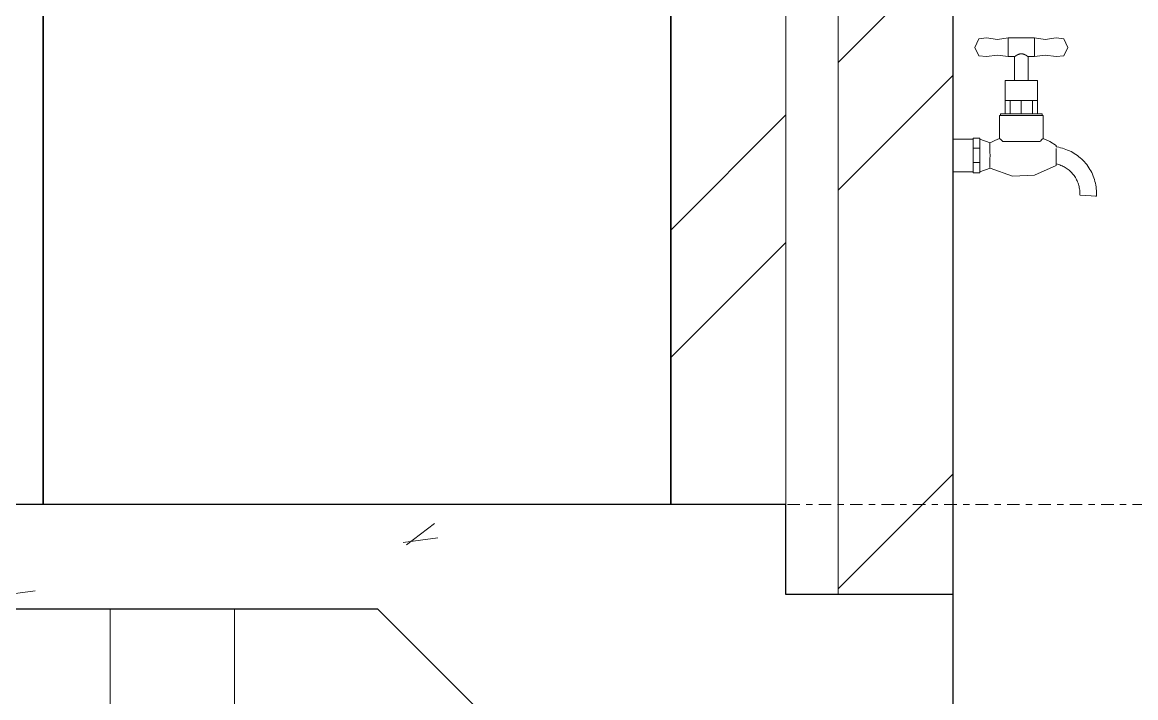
# Model space of a CAD drawing. Header units: millimetres. Extents: x 21069 to 43727, y 26435 to 40228.
# Drawn here: x 38690 to 39755, y 28705 to 29351 of the extents above; entities that cross this region are included whole.
import ezdxf

# ---------------------------------------------------------------- set-up
doc = ezdxf.new("R2010")
doc.units = ezdxf.units.MM
doc.linetypes.add('Centre', pattern=[30, 12, -6, 6, -6])
for name, color, linetype, lineweight in [('A-DETL', 90, 'Continuous', 9), ('A-DETL-GENF', 92, 'Continuous', 9), ('A-DETL-MEDM', 33, 'Continuous', 25), ('A-FLOR', 192, 'Continuous', 9), ('A-FLOR-LEVL', 51, 'Continuous', 9), ('A-WALL', 113, 'Continuous', 9), ('A-WALL-PATT', 111, 'Continuous', 25), ('P-SANR-FIXT', 6, 'Continuous', 9)]:
    doc.layers.add(name, color=color, linetype=linetype, lineweight=lineweight)
pattern_1 = [(45, (33535.3, 19353.85), (-251.447, 251.447), []), (45, (33535.3, 19734.85), (-251.447, 251.447), [])]

# ---------------------------------------------------------------- blocks, each defined once
blk = doc.blocks.new('Tap - Tap-1959228-SECTION B-B')
at = {"layer": 'P-SANR-FIXT'}
for p, q in [((39658.3, 29335.7), (39632.9, 29335.7)), ((39632.9, 29317.8), (39632.9, 29335.7)), ((39658.3, 29335.7), (39658.3, 29317.8)), ((39632.9, 29317.8), (39639.1, 29317.8)), ((39639.1, 29317.8), (39639.1, 29295)), ((39645.6, 29320.4), (39644.2, 29320.4)), ((39647, 29320.4), (39645.6, 29320.4)), ((39652.1, 29295), (39652.1, 29317.8)), ((39652.1, 29317.8), (39658.3, 29317.8)), ((39630.1, 29295), (39630.1, 29275.9)), ((39645.6, 29295), (39630.1, 29295)), ((39661.1, 29295), (39645.6, 29295)), ((39661.1, 29275.9), (39661.1, 29295)), ((39630.1, 29275.9), (39645.6, 29275.9)), ((39630.3, 29275.9), (39630.3, 29263.2)), ((39634.8, 29275.9), (39634.8, 29263.2)), ((39645.6, 29275.9), (39661.1, 29275.9)), ((39645.6, 29275.9), (39645.6, 29263.2)), ((39656.4, 29275.9), (39656.4, 29263.2)), ((39660.9, 29275.9), (39660.9, 29263.2)), ((39624.6, 29261.7), (39624.6, 29239.7)), ((39645.6, 29261.7), (39624.6, 29261.7)), ((39625.6, 29263.2), (39625.6, 29261.7)), ((39645.6, 29263.2), (39625.6, 29263.2)), ((39665.6, 29263.2), (39645.6, 29263.2)), ((39666.6, 29261.7), (39645.6, 29261.7)), ((39665.6, 29261.7), (39665.6, 29263.2)), ((39666.6, 29239.6), (39666.6, 29261.7)), ((39599.5, 29238.9), (39580.4, 29238.9)), ((39599.5, 29230.3), (39599.5, 29240)), ((39605.8, 29240), (39599.5, 29240)), ((39605.8, 29240), (39605.8, 29230.3)), ((39615.7, 29235.5), (39605.8, 29238.9)), ((39628, 29236.7), (39645.6, 29236.7)), ((39645.6, 29236.7), (39663.2, 29236.7)), ((39679, 29231.7), (39679, 29233)), ((39599.5, 29216.6), (39599.5, 29230.3)), ((39605.8, 29230.3), (39599.5, 29230.3)), ((39605.8, 29230.3), (39605.8, 29216.6)), ((39679, 29213.9), (39679, 29230.2)), ((39599.5, 29206.9), (39599.5, 29216.6)), ((39605.8, 29216.6), (39599.5, 29216.6)), ((39605.8, 29216.6), (39605.8, 29206.9)), ((39605.8, 29207.9), (39615.7, 29211.4)), ((39580.4, 29207.9), (39599.5, 29207.9)), ((39605.8, 29206.9), (39599.5, 29206.9)), ((39701.7, 29185.4), (39717.4, 29184.4)), ((39716.4, 29184.5), (39717.4, 29184.4))]:
    blk.add_line(p, q, dxfattribs=at)
at = {"layer": 'P-SANR-FIXT', "flags": 128}
for points in [[(39601.2, 29326.7), (39605.1, 29334.8), (39612.4, 29335.7), (39622.9, 29334.2), (39632.9, 29335.7)], [(39632.9, 29335.7), (39622.9, 29334.2), (39612.4, 29335.7), (39605.1, 29334.8), (39601.2, 29326.7)], [(39658.3, 29335.7), (39668.4, 29334.2), (39678.8, 29335.7), (39686.2, 29334.8), (39690, 29326.7)], [(39690, 29326.7), (39686.2, 29334.8), (39678.8, 29335.7), (39668.4, 29334.2), (39658.3, 29335.7)], [(39632.9, 29317.8), (39622.9, 29319.3), (39612.4, 29317.8), (39605.1, 29318.7), (39601.2, 29326.7)], [(39601.2, 29326.7), (39605.1, 29318.7), (39612.4, 29317.8), (39622.9, 29319.3), (39632.9, 29317.8)], [(39690, 29326.7), (39686.2, 29318.7), (39678.8, 29317.8), (39668.4, 29319.3), (39658.3, 29317.8)], [(39658.3, 29317.8), (39668.4, 29319.3), (39678.8, 29317.8), (39686.2, 29318.7), (39690, 29326.7)], [(39615.6, 29235.1), (39615.6, 29233.9), (39615.6, 29231.9), (39615.6, 29229.5), (39615.6, 29226.6), (39615.7, 29223.4)], [(39615.7, 29235.5), (39620.2, 29237.8), (39624.6, 29239.7)], [(39624.6, 29239.7), (39620.2, 29237.8), (39615.7, 29235.5)], [(39666.6, 29239.6), (39672.8, 29236.7), (39679, 29233)], [(39679, 29233), (39672.8, 29236.7), (39666.6, 29239.6)], [(39615.7, 29223.4), (39615.6, 29220.3), (39615.6, 29217.4), (39615.6, 29215), (39615.6, 29213), (39615.6, 29211.8), (39615.7, 29211.4)], [(39717.4, 29184.4), (39717.5, 29186.2), (39717.5, 29188), (39717.4, 29189.8), (39717.3, 29191.6), (39717.1, 29193.3), (39716.8, 29195.1), (39716.5, 29196.9), (39716, 29198.6), (39715.5, 29200.3), (39715, 29202), (39714.4, 29203.7), (39713.7, 29205.4), (39712.9, 29207), (39712.1, 29208.6), (39711.2, 29210.1), (39710.2, 29211.7), (39709.2, 29213.1), (39708.2, 29214.6), (39707, 29216), (39705.9, 29217.3), (39704.6, 29218.6), (39703.3, 29219.9), (39702, 29221.1), (39700.6, 29222.2), (39699.2, 29223.3), (39697.7, 29224.4), (39696.2, 29225.3), (39694.7, 29226.2), (39693.1, 29227.1), (39691.5, 29227.9), (39689.8, 29228.6), (39688.2, 29229.2), (39686.5, 29229.8), (39684.8, 29230.3), (39683, 29230.8), (39681.3, 29231.2), (39679.5, 29231.5), (39679, 29231.5)], [(39679, 29213.9), (39658.2, 29204.5), (39637.1, 29203.7), (39615.7, 29211.4)], [(39615.7, 29211.4), (39637.1, 29203.7), (39658.2, 29204.5), (39679, 29213.9)], [(39679, 29215.3), (39680.2, 29215), (39681.3, 29214.7), (39682.4, 29214.3), (39683.4, 29213.9), (39684.5, 29213.5), (39685.5, 29213), (39686.6, 29212.4), (39687.6, 29211.9), (39688.5, 29211.3), (39689.5, 29210.6), (39690.4, 29209.9), (39691.3, 29209.2), (39692.2, 29208.4), (39693, 29207.6), (39693.8, 29206.8), (39694.6, 29205.9), (39695.3, 29205.1), (39696, 29204.1), (39696.7, 29203.2), (39697.3, 29202.2), (39697.9, 29201.2), (39698.4, 29200.2), (39698.9, 29199.2), (39699.4, 29198.1), (39699.8, 29197), (39700.2, 29195.9), (39700.5, 29194.8), (39700.8, 29193.7), (39701, 29192.6), (39701.2, 29191.4), (39701.4, 29190.3), (39701.5, 29189.2), (39701.5, 29188), (39701.5, 29186.9), (39701.5, 29185.7), (39701.5, 29185.4)]]:
    blk.add_lwpolyline(points, dxfattribs=at)
at = {"layer": 'P-SANR-FIXT'}
for points, knots in [([(39644.2, 29320.4), (39644, 29320.3), (39643.6, 29320.2), (39643.2, 29320.1), (39642.8, 29319.9), (39642.5, 29319.8), (39642.2, 29319.7), (39642, 29319.5), (39641.8, 29319.4), (39641.6, 29319.4), (39641.5, 29319.3), (39641.3, 29319.2), (39641.1, 29319.1), (39640.8, 29318.9), (39640.6, 29318.8), (39640.4, 29318.6), (39640.2, 29318.5), (39640, 29318.4), (39639.8, 29318.2), (39639.6, 29318.1), (39639.5, 29318), (39639.4, 29317.9), (39639.3, 29317.9)], [0, 0, 0, 0, 0.0833333, 0.125, 0.1666667, 0.2083333, 0.25, 0.2916667, 0.3125, 0.3333333, 0.3541667, 0.375, 0.4166667, 0.4583333, 0.5, 0.5416667, 0.5833333, 0.625, 0.6666667, 0.7083333, 0.75, 0.8333333, 0.8333333, 0.8333333, 0.8333333]), ([(39651.9, 29317.9), (39651.9, 29317.9), (39651.8, 29318), (39651.6, 29318.1), (39651.4, 29318.2), (39651.2, 29318.4), (39651.1, 29318.5), (39650.9, 29318.6), (39650.6, 29318.8), (39650.4, 29318.9), (39650.1, 29319.1), (39649.9, 29319.2), (39649.7, 29319.3), (39649.5, 29319.4), (39649.3, 29319.5), (39649, 29319.7), (39648.7, 29319.8), (39648.4, 29319.9), (39648.1, 29320.1), (39647.6, 29320.2), (39647.2, 29320.3), (39647, 29320.4)], [0.1666667, 0.1666667, 0.1666667, 0.1666667, 0.25, 0.2916667, 0.3333333, 0.375, 0.4166667, 0.4583333, 0.5, 0.5416667, 0.5833333, 0.625, 0.6666667, 0.6875, 0.7083333, 0.75, 0.7916667, 0.8333333, 0.875, 0.9166667, 1, 1, 1, 1])]:
    blk.add_open_spline(points, degree=3, knots=knots, dxfattribs=at)
for points in [[(39628, 29236.7), (39627.4, 29237.3), (39626.1, 29238.4), (39624.9, 29239.5), (39624.6, 29239.7), (39624.6, 29239.7)], [(39666.6, 29239.6), (39666.6, 29239.6), (39666.3, 29239.4), (39665.1, 29238.3), (39663.9, 29237.3), (39663.2, 29236.7)]]:
    blk.add_open_spline(points, degree=3, dxfattribs=at)

msp = doc.modelspace()

# ---------------------------------------------------------------- hatches: boundary and pattern name
at = {"layer": 'A-DETL-GENF'}
h = msp.add_hatch(dxfattribs=at)
h.set_pattern_fill('FP_9', style=0, pattern_type=2)
h.set_pattern_definition([(50, (33535.3, 19353.85), (728.737, -63.756), [76.2, -838.2]), (355, (33535.3, 19353.85), (-140.97, 764.23), [60.96, -670.56]), (100.451, (33596.04, 19348.54), (587.77, 700.467), [64.76, -712.36]), (46.184, (33535.3, 19557.05), (1084.316, -168.17), [114.3, -1257.3]), (96.636, (33625.7, 19543), (949.61, 989.71), [97.14, -1068.54]), (351.184, (33535.3, 19557), (949.62, 989.7), [91.44, -1005.84]), (21, (33636.9, 19506.25), (606.458, -409.06), [76.2, -838.2]), (326, (33636.9, 19506.25), (247.21, 736.753), [60.96, -670.56]), (71.451, (33687.45, 19472.16), (853.67, 327.685), [64.76, -712.36]), (37.5, (33535.3, 19353.85), (12.3547, 338.22), [33.528, -628.904, 33.528, -647.192, -673.1]), (37.5, (33535.3, 19353.85), (12.3547, 338.22), [-1343.152, 33.528, -639.572]), (7.5, (33535.3, 19353.85), (267.279, 400.722), [33.528, -354.584, 33.528, -613.664, -256.54]), (7.5, (33535.3, 19353.85), (267.279, 400.722), [-1035.304, 33.528, -223.012]), (327.5, (33308.74, 19353.85), (542.3633, -22.9153), [33.528, -220.472, 33.528, -1810.512]), (327.5, (33308.74, 19353.85), (542.3633, -22.9153), [-287.528, -758.952, 33.528, -1018.032]), (317.5, (33207.14, 19353.85), (592.517, 101.707), [33.528, -296.672, 33.528, -492.76, -746.76]), (317.5, (33207.14, 19353.85), (592.517, 101.707), [-856.488, 33.528, -713.232])])
h.paths.add_polyline_path([(39471.2, 28390), (39580.4, 28390), (39580.4, 28804), (39420.4, 28804), (39420.4, 28890), (30775.4, 28890), (30775.4, 28770), (30550.4, 28770), (30550.4, 28590), (31515.4, 28590), (31515.4, 28690), (31615.4, 28790), (34030.4, 28790), (34090.4, 28730), (34390.4, 28730), (34450.4, 28790), (35610.4, 28790), (35670.4, 28730), (35970.4, 28730), (36030.4, 28790), (39030.4, 28790), (39130.4, 28690), (39130.4, 28390), (39203, 28390)])
h = msp.add_hatch(dxfattribs=at)
h.set_pattern_fill('FP_10', color=8, style=0, pattern_type=2)
h.set_pattern_definition([(0, (33535.3, 19353.85), (317.5, 317.5), [317.5, -317.5]), (0, (33535.3, 19472.9), (317.5, 317.5), [317.5, -317.5]), (0, (33535.3, 19591.97), (317.5, 317.5), [317.5, -317.5]), (90, (33575, 19631.66), (-317.5, 317.5), [317.5, -317.5]), (90, (33694.06, 19631.66), (-317.5, 317.5), [317.5, -317.5]), (90, (33813.12, 19631.66), (-317.5, 317.5), [317.5, -317.5])])
h.paths.add_polyline_path([(39068.8, 28590), (39130.4, 28590), (39130.4, 28690), (39030.4, 28790), (36030.4, 28790), (35970.4, 28730), (35670.4, 28730), (35610.4, 28790), (34450.4, 28790), (34390.4, 28730), (34090.4, 28730), (34030.4, 28790), (31615.4, 28790), (31515.4, 28690), (31515.4, 28590), (39001.7, 28590)])
at = {"layer": 'A-WALL-PATT', "lineweight": 9}
h = msp.add_hatch(dxfattribs=at)
h.set_pattern_fill('FP_1', color=256, style=0, pattern_type=2)
h.set_pattern_definition(pattern_1)
h.paths.add_polyline_path([(39420.4, 28890), (39420.4, 29815), (39310.4, 29815), (39310.4, 28890), (39337.4, 28890)])
h.paths.add_polyline_path([(39420.4, 30415), (39420.4, 31890), (39310.4, 31890), (39310.4, 30415)])
h = msp.add_hatch(dxfattribs=at)
h.set_pattern_fill('FP_1', color=256, style=0, pattern_type=2)
h.set_pattern_definition(pattern_1)
h.paths.add_polyline_path([(39471.2, 28804), (39580.4, 28804), (39580.4, 29815), (39470.4, 29815), (39470.4, 28804)])
h.paths.add_polyline_path([(39471.2, 30415), (39580.4, 30415), (39580.4, 31890), (39470.4, 31890), (39470.4, 30415)])

# ---------------------------------------------------------------- linework, layer by layer
at = {"layer": 'A-DETL'}
msp.add_line((39130.4, 28690), (39030.4, 28790), dxfattribs=at)
at = {"layer": 'A-DETL-MEDM'}
for p, q in [((39420.4, 28890), (30775.4, 28890)), ((39420.4, 28804), (39420.4, 28890)), ((39580.4, 28804), (39420.4, 28804)), ((39580.4, 28390), (39580.4, 28804)), ((39030.4, 28790), (36030.4, 28790))]:
    msp.add_line(p, q, dxfattribs=at)
at = {"layer": 'A-FLOR', "lineweight": 35}
for p, q in [((38710.4, 29810), (38710.4, 28890)), ((39310.4, 28890), (39310.4, 29810))]:
    msp.add_line(p, q, dxfattribs=at)
at = {"layer": 'A-FLOR-LEVL', "linetype": 'Centre'}
msp.add_line((22531.9, 28890), (43009, 28890), dxfattribs=at)
at = {"layer": 'A-WALL'}
for p, q in [((39420.4, 29815), (39420.4, 28890)), ((39470.4, 29815), (39470.4, 28804))]:
    msp.add_line(p, q, dxfattribs=at)
at = {"layer": 'A-WALL', "lineweight": 25}
msp.add_line((39580.4, 28804), (39580.4, 29815), dxfattribs=at)

# ---------------------------------------------------------------- block references
at = {"layer": 'P-SANR-FIXT'}
msp.add_blockref('Tap - Tap-1959228-SECTION B-B', (0, 0), dxfattribs=at)

doc.saveas('drawing.dxf')
